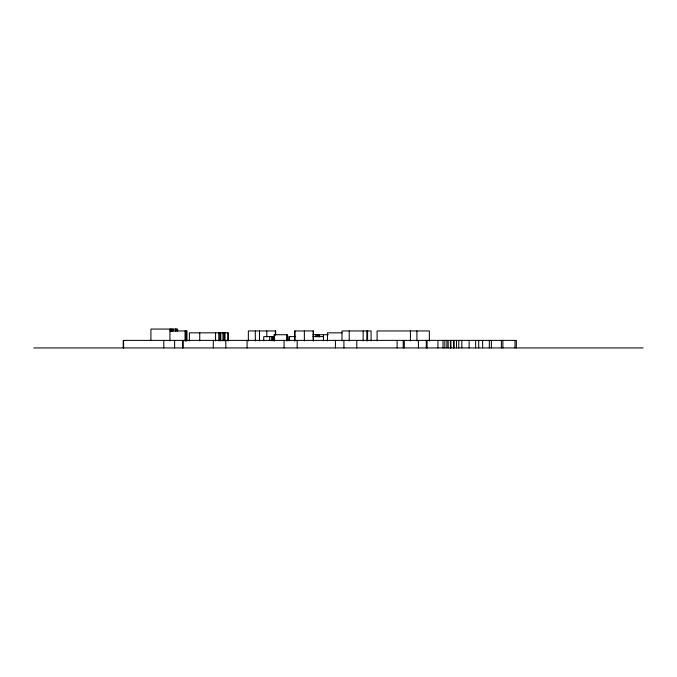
<?xml version="1.0" encoding="UTF-8"?>
<svg xmlns="http://www.w3.org/2000/svg" width="677" height="677" viewBox="0 0 677 677"><rect width="100%" height="100%" fill="white"/><g stroke="black" fill="none" stroke-linecap="round" stroke-linejoin="round"><path stroke-width="1.02" d="M169.952 330.951L186.979 330.951L186.979 340.946M342.122 332.839L327.456 332.839L327.456 340.886M312.926 334.726L328.328 334.726M295.062 336.613L288.944 336.613L288.944 340.734M312.926 336.613L323.454 336.613M33.85 347.936L643.15 347.936M516.348 347.936L516.348 340.387L123.222 340.387L123.222 347.936M514.994 340.387L514.994 347.936M502.867 340.387L502.867 347.936M501.361 340.387L501.361 347.936M491.375 340.387L491.375 347.936M489.319 340.387L489.319 347.936M482.625 340.387L482.625 347.936M478.698 340.387L478.698 347.936M475.652 340.387L475.652 347.936M469.136 340.387L469.136 347.936M461.824 340.387L461.824 347.936M458.778 340.387L458.778 347.936M456.501 340.387L456.501 347.936M453.903 340.387L453.903 347.936M453.776 340.387L453.776 347.936M450.907 340.387L450.907 347.936M450.442 340.387L450.442 347.936M448.182 340.387L448.182 347.936M446.879 340.387L446.879 347.936M444.823 340.387L444.823 347.936M443.029 340.387L443.029 347.936M437.951 340.387L437.951 347.936M429.362 340.946L429.362 330.951L377.081 330.951L377.081 340.946M427.094 340.387L427.111 347.936M426.273 340.387L426.273 347.936M418.437 340.387L418.437 347.936M416.914 330.951L416.914 340.946M410.414 330.951L410.414 340.946M404.304 340.387L404.304 347.936M403.221 340.387L403.221 347.936M397.111 340.387L397.111 347.936M371.081 340.946L371.081 330.951L341.987 330.951L341.987 340.946M367.603 330.951L367.603 340.946M366.858 330.951L366.858 340.946M363.143 330.951L363.143 340.946M356.762 340.387L356.762 347.936M349.222 330.951L349.222 340.946M343.916 340.387L343.916 347.936M335.403 340.387L335.411 347.936M323.454 334.726L323.454 340.819M319.476 334.726L319.476 336.757M319.239 334.726L319.239 336.757M319.002 334.726L319.002 336.757M317.361 334.726L317.361 336.757M315.998 334.726L315.998 336.757M313.434 340.946L313.434 330.951L294.749 330.951L294.749 340.946M313.172 330.951L313.172 340.946M304.371 330.951L304.371 340.946M297.203 340.387L297.203 347.936M294.884 330.951L294.884 340.946M289.409 336.613L289.409 340.734M287.59 340.819L287.59 334.726L274.058 334.726L274.058 340.819M286.608 334.726L286.608 340.819M284.069 340.387L284.069 347.936M275.691 334.946L275.691 330.951L248.349 330.951L248.349 340.946M275.37 330.951L275.37 334.946M274.523 334.726L274.523 340.819M274.363 340.734L274.363 336.613L263.734 336.613L263.734 340.734M273.906 336.613L273.906 340.734M272.45 336.613L272.45 340.734M271.765 336.613L271.765 340.734M269.725 336.613L269.725 340.734M266.797 330.951L266.797 336.943M259.469 330.951L259.469 340.946M255.314 330.951L255.314 340.946M247.088 340.387L247.113 347.936M228.293 340.886L228.293 332.839L189.382 332.839L189.382 340.886M227.912 332.839L227.912 340.886M225.805 340.387L225.805 347.936M224.992 332.839L224.992 340.886M224.053 332.839L224.053 340.886M222.945 332.839L222.945 340.886M220.795 332.839L220.795 340.886M219.949 332.839L219.949 340.886M218.789 332.839L218.789 340.886M215.565 332.839L215.565 340.886M213.297 340.387L213.297 347.936M199.732 332.839L199.732 340.886M186.175 330.951L186.175 340.946M185.667 330.951L185.667 340.946M185.058 330.951L185.058 340.946M177.645 331.163L177.645 329.064L150.92 329.064L150.92 340.599M176.113 329.064L176.113 331.163M175.419 329.064L175.419 331.163M174.624 340.387L174.624 347.936M172.889 331.163L172.889 329.064L172.737 331.163M171.619 329.064L171.619 331.163M170.731 329.064L170.731 331.163M169.952 329.064L169.952 340.946M163.817 340.387L163.817 347.936M123.603 340.387L123.603 347.936M182.883 347.936L182.883 340.387L182.849 347.936"/></g></svg>
